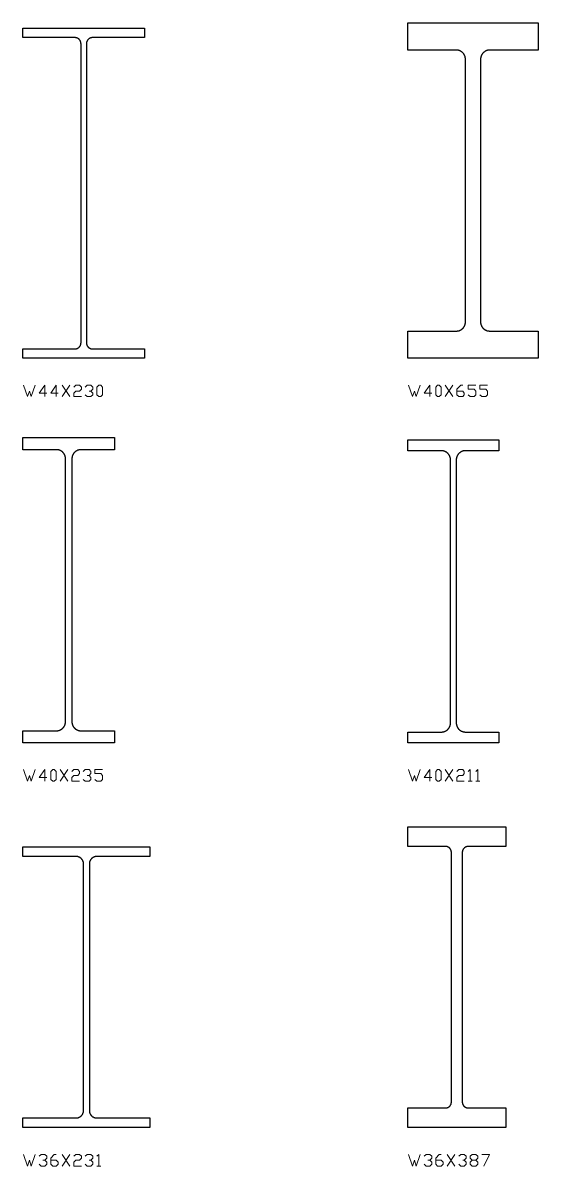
# Model space of a CAD drawing. Header units: inches. Extents: x 0 to 967, y -705 to 45.
# Drawn here: x 250 to 316.9, y -105 to 43.6 of the extents above; entities that cross this region are included whole.
import ezdxf

# ---------------------------------------------------------------- set-up
doc = ezdxf.new("R2010")
doc.units = ezdxf.units.IN
doc.header["$MEASUREMENT"] = 0
doc.layers.add('AISC_STEEL', color=7, linetype='Continuous')

msp = doc.modelspace()

# ---------------------------------------------------------------- linework, layer by layer
at = {"color": 3, "lineweight": 0}
for p, q in [((255.11, -4.98), (256.09, -3.49)), ((255.11, -3.49), (256.09, -4.98)), ((304.84, -4.98), (305.82, -3.49)), ((304.84, -3.49), (305.82, -4.98)), ((254.85, -54.97), (255.83, -53.47)), ((254.85, -53.47), (255.83, -54.97)), ((304.84, -54.97), (305.82, -53.47)), ((304.84, -53.47), (305.82, -54.97)), ((307.83, -54.97), (308.35, -54.97)), ((308.81, -54.97), (309.33, -54.97)), ((255.11, -105.01), (256.09, -103.51)), ((255.11, -103.51), (256.09, -105.01)), ((305.09, -105.01), (306.07, -103.51)), ((305.09, -103.51), (306.07, -105.01)), ((259.6, -105.01), (260.12, -105.01)), ((308.35, -104.23), (308.81, -104.23))]:
    msp.add_line(p, q, dxfattribs=at)
for points in [[(250.1, -3.49), (250.62, -4.98), (250.87, -4.26), (251.08, -4.98), (251.6, -3.49)], [(253.09, -4.52), (252.11, -4.52), (252.84, -3.49), (252.84, -4.98)], [(254.59, -4.52), (253.61, -4.52), (254.33, -3.49), (254.33, -4.98)], [(256.61, -3.74), (256.86, -3.49), (257.33, -3.49), (257.59, -3.74), (257.59, -4), (257.33, -4.26), (256.86, -4.26), (256.61, -4.52), (256.61, -4.98), (257.59, -4.98)], [(258.1, -3.74), (258.36, -3.49), (258.83, -3.49), (259.08, -3.74), (259.08, -4), (258.83, -4.26)], [(258.62, -4.26), (258.83, -4.26), (259.08, -4.52), (259.08, -4.73), (258.83, -4.98), (258.36, -4.98), (258.1, -4.73)], [(300.08, -3.49), (300.6, -4.98), (300.86, -4.26), (301.07, -4.98), (301.58, -3.49)], [(303.08, -4.52), (302.1, -4.52), (302.82, -3.49), (302.82, -4.98)], [(306.33, -4.26), (307.11, -4.26), (307.31, -4.52), (307.31, -4.73), (307.11, -4.98), (306.59, -4.98), (306.33, -4.73), (306.33, -4), (306.85, -3.49), (307.11, -3.49)], [(307.83, -4.73), (308.09, -4.98), (308.61, -4.98), (308.81, -4.73), (308.81, -4.26), (308.61, -4), (307.83, -4), (307.83, -3.49), (308.81, -3.49)], [(309.33, -4.73), (309.59, -4.98), (310.1, -4.98), (310.31, -4.73), (310.31, -4.26), (310.1, -4), (309.33, -4), (309.33, -3.49), (310.31, -3.49)], [(250.1, -53.47), (250.62, -54.97), (250.87, -54.25), (251.08, -54.97), (251.6, -53.47)], [(253.09, -54.51), (252.11, -54.51), (252.84, -53.47), (252.84, -54.97)], [(256.35, -53.73), (256.61, -53.47), (257.12, -53.47), (257.33, -53.73), (257.33, -53.99), (257.12, -54.25), (256.61, -54.25), (256.35, -54.51), (256.35, -54.97), (257.33, -54.97)], [(257.84, -53.73), (258.1, -53.47), (258.62, -53.47), (258.83, -53.73), (258.83, -53.99), (258.62, -54.25)], [(259.34, -54.76), (259.6, -54.97), (260.12, -54.97), (260.32, -54.76), (260.32, -54.25), (260.12, -53.99), (259.34, -53.99), (259.34, -53.47), (260.32, -53.47)], [(300.08, -53.47), (300.6, -54.97), (300.86, -54.25), (301.07, -54.97), (301.58, -53.47)], [(303.08, -54.51), (302.1, -54.51), (302.82, -53.47), (302.82, -54.97)], [(306.33, -53.73), (306.59, -53.47), (307.11, -53.47), (307.31, -53.73), (307.31, -53.99), (307.11, -54.25), (306.59, -54.25), (306.33, -54.51), (306.33, -54.97), (307.31, -54.97)], [(307.83, -53.73), (308.09, -53.47), (308.09, -54.97)], [(308.81, -53.73), (309.07, -53.47), (309.07, -54.97)], [(258.36, -54.25), (258.62, -54.25), (258.83, -54.51), (258.83, -54.76), (258.62, -54.97), (258.1, -54.97), (257.84, -54.76)], [(250.1, -103.51), (250.62, -105.01), (250.87, -104.23), (251.08, -105.01), (251.6, -103.51)], [(252.11, -103.72), (252.37, -103.51), (252.84, -103.51), (253.09, -103.72), (253.09, -103.97), (252.84, -104.23)], [(253.61, -104.23), (254.33, -104.23), (254.59, -104.49), (254.59, -104.75), (254.33, -105.01), (253.87, -105.01), (253.61, -104.75), (253.61, -103.97), (254.07, -103.51), (254.33, -103.51)], [(256.61, -103.72), (256.86, -103.51), (257.33, -103.51), (257.59, -103.72), (257.59, -103.97), (257.33, -104.23), (256.86, -104.23), (256.61, -104.49), (256.61, -105.01), (257.59, -105.01)], [(258.1, -103.72), (258.36, -103.51), (258.83, -103.51), (259.08, -103.72), (259.08, -103.97), (258.83, -104.23)], [(259.6, -103.72), (259.86, -103.51), (259.86, -105.01)], [(300.08, -103.51), (300.6, -105.01), (300.86, -104.23), (301.07, -105.01), (301.58, -103.51)], [(302.1, -103.72), (302.36, -103.51), (302.82, -103.51), (303.08, -103.72), (303.08, -103.97), (302.82, -104.23)], [(303.6, -104.23), (304.32, -104.23), (304.58, -104.49), (304.58, -104.75), (304.32, -105.01), (303.85, -105.01), (303.6, -104.75), (303.6, -103.97), (304.06, -103.51), (304.32, -103.51)], [(306.59, -103.72), (306.85, -103.51), (307.31, -103.51), (307.57, -103.72), (307.57, -103.97), (307.31, -104.23)], [(309.59, -103.51), (310.57, -103.51), (309.84, -105.01)], [(252.58, -104.23), (252.84, -104.23), (253.09, -104.49), (253.09, -104.75), (252.84, -105.01), (252.37, -105.01), (252.11, -104.75)], [(258.62, -104.23), (258.83, -104.23), (259.08, -104.49), (259.08, -104.75), (258.83, -105.01), (258.36, -105.01), (258.1, -104.75)], [(302.56, -104.23), (302.82, -104.23), (303.08, -104.49), (303.08, -104.75), (302.82, -105.01), (302.36, -105.01), (302.1, -104.75)], [(307.11, -104.23), (307.31, -104.23), (307.57, -104.49), (307.57, -104.75), (307.31, -105.01), (306.85, -105.01), (306.59, -104.75)]]:
    msp.add_lwpolyline(points, dxfattribs=at)
for points in [[(259.86, -4.98), (259.86, -4.98), (260.12, -4.98), (260.32, -4.73), (260.32, -3.74), (260.12, -3.49), (259.86, -3.49), (259.6, -3.74), (259.6, -4.73)], [(303.85, -4.98), (303.85, -4.98), (304.06, -4.98), (304.32, -4.73), (304.32, -3.74), (304.06, -3.49), (303.85, -3.49), (303.6, -3.74), (303.6, -4.73)], [(253.87, -54.97), (253.87, -54.97), (254.07, -54.97), (254.33, -54.76), (254.33, -53.73), (254.07, -53.47), (253.87, -53.47), (253.61, -53.73), (253.61, -54.76)], [(303.85, -54.97), (303.85, -54.97), (304.06, -54.97), (304.32, -54.76), (304.32, -53.73), (304.06, -53.47), (303.85, -53.47), (303.6, -53.73), (303.6, -54.76)], [(308.81, -104.23), (309.07, -104.49), (309.07, -104.75), (308.81, -105.01), (308.35, -105.01), (308.09, -104.75), (308.09, -104.49), (308.35, -104.23), (308.09, -103.97), (308.09, -103.72), (308.35, -103.51), (308.81, -103.51), (309.07, -103.72), (309.07, -103.97)]]:
    msp.add_lwpolyline(points, close=True, dxfattribs=at)
at = {"layer": 'AISC_STEEL'}
for points in [[(316.9, 43.6), (316.9, 40.06), (310.62, 40.06), (310.59, 40.06), (310.56, 40.06), (310.53, 40.06), (310.5, 40.05), (310.47, 40.05), (310.44, 40.05), (310.41, 40.04), (310.38, 40.04), (310.35, 40.03), (310.32, 40.02), (310.29, 40.01), (310.26, 40.01), (310.23, 40), (310.21, 39.99), (310.18, 39.98), (310.15, 39.96), (310.12, 39.95), (310.1, 39.94), (310.07, 39.93), (310.04, 39.91), (310.02, 39.9), (309.99, 39.88), (309.97, 39.87), (309.94, 39.85), (309.92, 39.83), (309.89, 39.81), (309.87, 39.79), (309.85, 39.78), (309.82, 39.76), (309.8, 39.74), (309.78, 39.71), (309.76, 39.69), (309.74, 39.67), (309.72, 39.65), (309.7, 39.63), (309.68, 39.6), (309.66, 39.58), (309.65, 39.55), (309.63, 39.53), (309.61, 39.5), (309.6, 39.48), (309.58, 39.45), (309.57, 39.43), (309.56, 39.4), (309.54, 39.37), (309.53, 39.35), (309.52, 39.32), (309.51, 39.29), (309.5, 39.26), (309.49, 39.23), (309.48, 39.2), (309.47, 39.18), (309.47, 39.15), (309.46, 39.12), (309.45, 39.09), (309.45, 39.06), (309.44, 39.03), (309.44, 39), (309.44, 38.97), (309.44, 38.94), (309.44, 38.91), (309.44, 38.88), (309.44, 4.72), (309.44, 4.69), (309.44, 4.66), (309.44, 4.63), (309.44, 4.6), (309.44, 4.57), (309.45, 4.54), (309.45, 4.51), (309.46, 4.48), (309.47, 4.45), (309.47, 4.42), (309.48, 4.4), (309.49, 4.37), (309.5, 4.34), (309.51, 4.31), (309.52, 4.28), (309.53, 4.25), (309.54, 4.23), (309.56, 4.2), (309.57, 4.17), (309.58, 4.15), (309.6, 4.12), (309.61, 4.1), (309.63, 4.07), (309.65, 4.05), (309.66, 4.02), (309.68, 4), (309.7, 3.97), (309.72, 3.95), (309.74, 3.93), (309.76, 3.91), (309.78, 3.89), (309.8, 3.86), (309.82, 3.84), (309.85, 3.82), (309.87, 3.81), (309.89, 3.79), (309.92, 3.77), (309.94, 3.75), (309.97, 3.73), (309.99, 3.72), (310.02, 3.7), (310.04, 3.69), (310.07, 3.67), (310.1, 3.66), (310.12, 3.65), (310.15, 3.64), (310.18, 3.62), (310.21, 3.61), (310.23, 3.6), (310.26, 3.59), (310.29, 3.59), (310.32, 3.58), (310.35, 3.57), (310.38, 3.56), (310.41, 3.56), (310.44, 3.55), (310.47, 3.55), (310.5, 3.55), (310.53, 3.54), (310.56, 3.54), (310.59, 3.54), (310.62, 3.54), (316.9, 3.54), (316.9, 0), (308.45, 0), (300, 0), (300, 3.54), (306.29, 3.54), (306.31, 3.54), (306.34, 3.54), (306.37, 3.54), (306.4, 3.55), (306.43, 3.55), (306.46, 3.55), (306.49, 3.56), (306.52, 3.56), (306.55, 3.57), (306.58, 3.58), (306.61, 3.59), (306.64, 3.59), (306.67, 3.6), (306.69, 3.61), (306.72, 3.62), (306.75, 3.64), (306.78, 3.65), (306.8, 3.66), (306.83, 3.67), (306.86, 3.69), (306.88, 3.7), (306.91, 3.72), (306.93, 3.73), (306.96, 3.75), (306.98, 3.77), (307.01, 3.79), (307.03, 3.81), (307.05, 3.82), (307.08, 3.84), (307.1, 3.86), (307.12, 3.89), (307.14, 3.91), (307.16, 3.93), (307.18, 3.95), (307.2, 3.97), (307.22, 4), (307.24, 4.02), (307.25, 4.05), (307.27, 4.07), (307.29, 4.1), (307.3, 4.12), (307.32, 4.15), (307.33, 4.17), (307.34, 4.2), (307.36, 4.23), (307.37, 4.25), (307.38, 4.28), (307.39, 4.31), (307.4, 4.34), (307.41, 4.37), (307.42, 4.4), (307.43, 4.42), (307.43, 4.45), (307.44, 4.48), (307.45, 4.51), (307.45, 4.54), (307.46, 4.57), (307.46, 4.6), (307.46, 4.63), (307.46, 4.66), (307.46, 4.69), (307.46, 4.72), (307.46, 38.88), (307.46, 38.91), (307.46, 38.94), (307.46, 38.97), (307.46, 39), (307.46, 39.03), (307.45, 39.06), (307.45, 39.09), (307.44, 39.12), (307.43, 39.15), (307.43, 39.18), (307.42, 39.2), (307.41, 39.23), (307.4, 39.26), (307.39, 39.29), (307.38, 39.32), (307.37, 39.35), (307.36, 39.37), (307.34, 39.4), (307.33, 39.43), (307.32, 39.45), (307.3, 39.48), (307.29, 39.5), (307.27, 39.53), (307.25, 39.55), (307.24, 39.58), (307.22, 39.6), (307.2, 39.63), (307.18, 39.65), (307.16, 39.67), (307.14, 39.69), (307.12, 39.71), (307.1, 39.74), (307.08, 39.76), (307.05, 39.78), (307.03, 39.79), (307.01, 39.81), (306.98, 39.83), (306.96, 39.85), (306.93, 39.87), (306.91, 39.88), (306.88, 39.9), (306.86, 39.91), (306.83, 39.93), (306.8, 39.94), (306.78, 39.95), (306.75, 39.96), (306.72, 39.98), (306.69, 39.99), (306.67, 40), (306.64, 40.01), (306.61, 40.01), (306.58, 40.02), (306.55, 40.03), (306.52, 40.04), (306.49, 40.04), (306.46, 40.05), (306.43, 40.05), (306.4, 40.05), (306.37, 40.06), (306.34, 40.06), (306.31, 40.06), (306.29, 40.06), (300, 40.06), (300, 43.6), (308.45, 43.6)], [(265.8, 42.9), (265.8, 41.68), (259.05, 41.68), (259.02, 41.68), (258.99, 41.68), (258.96, 41.68), (258.93, 41.67), (258.9, 41.67), (258.87, 41.66), (258.84, 41.65), (258.81, 41.64), (258.78, 41.64), (258.76, 41.63), (258.73, 41.61), (258.7, 41.6), (258.68, 41.59), (258.65, 41.57), (258.62, 41.56), (258.6, 41.54), (258.58, 41.53), (258.55, 41.51), (258.53, 41.49), (258.51, 41.47), (258.49, 41.45), (258.47, 41.43), (258.45, 41.41), (258.43, 41.38), (258.41, 41.36), (258.39, 41.34), (258.38, 41.31), (258.36, 41.28), (258.35, 41.26), (258.33, 41.23), (258.32, 41.21), (258.31, 41.18), (258.3, 41.15), (258.29, 41.12), (258.28, 41.09), (258.27, 41.07), (258.27, 41.04), (258.26, 41.01), (258.26, 40.98), (258.26, 40.95), (258.26, 40.92), (258.25, 40.89), (258.25, 2.01), (258.26, 1.98), (258.26, 1.95), (258.26, 1.92), (258.26, 1.89), (258.27, 1.86), (258.27, 1.83), (258.28, 1.81), (258.29, 1.78), (258.3, 1.75), (258.31, 1.72), (258.32, 1.69), (258.33, 1.67), (258.35, 1.64), (258.36, 1.61), (258.38, 1.59), (258.39, 1.56), (258.41, 1.54), (258.43, 1.52), (258.45, 1.49), (258.47, 1.47), (258.49, 1.45), (258.51, 1.43), (258.53, 1.41), (258.55, 1.39), (258.58, 1.37), (258.6, 1.36), (258.62, 1.34), (258.65, 1.33), (258.68, 1.31), (258.7, 1.3), (258.73, 1.29), (258.76, 1.27), (258.78, 1.26), (258.81, 1.26), (258.84, 1.25), (258.87, 1.24), (258.9, 1.23), (258.93, 1.23), (258.96, 1.22), (258.99, 1.22), (259.02, 1.22), (259.05, 1.22), (265.8, 1.22), (265.8, 0), (257.9, 0), (250, 0), (250, 1.22), (256.75, 1.22), (256.78, 1.22), (256.81, 1.22), (256.84, 1.22), (256.87, 1.23), (256.9, 1.23), (256.93, 1.24), (256.96, 1.25), (256.99, 1.26), (257.02, 1.26), (257.04, 1.27), (257.07, 1.29), (257.1, 1.3), (257.12, 1.31), (257.15, 1.33), (257.18, 1.34), (257.2, 1.36), (257.22, 1.37), (257.25, 1.39), (257.27, 1.41), (257.29, 1.43), (257.31, 1.45), (257.33, 1.47), (257.35, 1.49), (257.37, 1.52), (257.39, 1.54), (257.41, 1.56), (257.42, 1.59), (257.44, 1.61), (257.45, 1.64), (257.47, 1.67), (257.48, 1.69), (257.49, 1.72), (257.5, 1.75), (257.51, 1.78), (257.52, 1.81), (257.53, 1.83), (257.53, 1.86), (257.54, 1.89), (257.54, 1.92), (257.54, 1.95), (257.54, 1.98), (257.55, 2.01), (257.55, 40.89), (257.54, 40.92), (257.54, 40.95), (257.54, 40.98), (257.54, 41.01), (257.53, 41.04), (257.53, 41.07), (257.52, 41.09), (257.51, 41.12), (257.5, 41.15), (257.49, 41.18), (257.48, 41.21), (257.47, 41.23), (257.45, 41.26), (257.44, 41.28), (257.42, 41.31), (257.41, 41.34), (257.39, 41.36), (257.37, 41.38), (257.35, 41.41), (257.33, 41.43), (257.31, 41.45), (257.29, 41.47), (257.27, 41.49), (257.25, 41.51), (257.22, 41.53), (257.2, 41.54), (257.18, 41.56), (257.15, 41.57), (257.12, 41.59), (257.1, 41.6), (257.07, 41.61), (257.04, 41.63), (257.02, 41.64), (256.99, 41.64), (256.96, 41.65), (256.93, 41.66), (256.9, 41.67), (256.87, 41.67), (256.84, 41.68), (256.81, 41.68), (256.78, 41.68), (256.75, 41.68), (250, 41.68), (250, 42.9), (257.9, 42.9)], [(261.9, -10.3), (261.9, -11.88), (257.55, -11.88), (257.52, -11.88), (257.49, -11.88), (257.46, -11.88), (257.43, -11.89), (257.4, -11.89), (257.37, -11.89), (257.34, -11.9), (257.31, -11.9), (257.28, -11.91), (257.25, -11.92), (257.22, -11.93), (257.19, -11.93), (257.16, -11.94), (257.14, -11.95), (257.11, -11.96), (257.08, -11.98), (257.05, -11.99), (257.03, -12), (257, -12.01), (256.97, -12.03), (256.95, -12.04), (256.92, -12.06), (256.9, -12.07), (256.87, -12.09), (256.85, -12.11), (256.82, -12.13), (256.8, -12.15), (256.78, -12.16), (256.75, -12.18), (256.73, -12.2), (256.71, -12.23), (256.69, -12.25), (256.67, -12.27), (256.65, -12.29), (256.63, -12.31), (256.61, -12.34), (256.59, -12.36), (256.58, -12.39), (256.56, -12.41), (256.54, -12.44), (256.53, -12.46), (256.51, -12.49), (256.5, -12.51), (256.49, -12.54), (256.47, -12.57), (256.46, -12.59), (256.45, -12.62), (256.44, -12.65), (256.43, -12.68), (256.42, -12.71), (256.41, -12.74), (256.4, -12.76), (256.4, -12.79), (256.39, -12.82), (256.38, -12.85), (256.38, -12.88), (256.37, -12.91), (256.37, -12.94), (256.37, -12.97), (256.37, -13), (256.37, -13.03), (256.37, -13.06), (256.37, -47.24), (256.37, -47.27), (256.37, -47.3), (256.37, -47.33), (256.37, -47.36), (256.37, -47.39), (256.38, -47.42), (256.38, -47.45), (256.39, -47.48), (256.4, -47.51), (256.4, -47.54), (256.41, -47.56), (256.42, -47.59), (256.43, -47.62), (256.44, -47.65), (256.45, -47.68), (256.46, -47.71), (256.47, -47.73), (256.49, -47.76), (256.5, -47.79), (256.51, -47.81), (256.53, -47.84), (256.54, -47.86), (256.56, -47.89), (256.58, -47.91), (256.59, -47.94), (256.61, -47.96), (256.63, -47.99), (256.65, -48.01), (256.67, -48.03), (256.69, -48.05), (256.71, -48.07), (256.73, -48.1), (256.75, -48.12), (256.78, -48.14), (256.8, -48.15), (256.82, -48.17), (256.85, -48.19), (256.87, -48.21), (256.9, -48.23), (256.92, -48.24), (256.95, -48.26), (256.97, -48.27), (257, -48.29), (257.03, -48.3), (257.05, -48.31), (257.08, -48.32), (257.11, -48.34), (257.14, -48.35), (257.16, -48.36), (257.19, -48.37), (257.22, -48.37), (257.25, -48.38), (257.28, -48.39), (257.31, -48.4), (257.34, -48.4), (257.37, -48.41), (257.4, -48.41), (257.43, -48.41), (257.46, -48.42), (257.49, -48.42), (257.52, -48.42), (257.55, -48.42), (261.9, -48.42), (261.9, -50), (255.95, -50), (250, -50), (250, -48.42), (254.35, -48.42), (254.38, -48.42), (254.41, -48.42), (254.44, -48.42), (254.47, -48.41), (254.5, -48.41), (254.53, -48.41), (254.56, -48.4), (254.59, -48.4), (254.62, -48.39), (254.65, -48.38), (254.68, -48.37), (254.71, -48.37), (254.74, -48.36), (254.76, -48.35), (254.79, -48.34), (254.82, -48.32), (254.85, -48.31), (254.87, -48.3), (254.9, -48.29), (254.93, -48.27), (254.95, -48.26), (254.98, -48.24), (255, -48.23), (255.03, -48.21), (255.05, -48.19), (255.08, -48.17), (255.1, -48.15), (255.12, -48.14), (255.15, -48.12), (255.17, -48.1), (255.19, -48.07), (255.21, -48.05), (255.23, -48.03), (255.25, -48.01), (255.27, -47.99), (255.29, -47.96), (255.31, -47.94), (255.32, -47.91), (255.34, -47.89), (255.36, -47.86), (255.37, -47.84), (255.39, -47.81), (255.4, -47.79), (255.41, -47.76), (255.43, -47.73), (255.44, -47.71), (255.45, -47.68), (255.46, -47.65), (255.47, -47.62), (255.48, -47.59), (255.49, -47.56), (255.5, -47.54), (255.5, -47.51), (255.51, -47.48), (255.52, -47.45), (255.52, -47.42), (255.53, -47.39), (255.53, -47.36), (255.53, -47.33), (255.53, -47.3), (255.53, -47.27), (255.53, -47.24), (255.53, -13.06), (255.53, -13.03), (255.53, -13), (255.53, -12.97), (255.53, -12.94), (255.53, -12.91), (255.52, -12.88), (255.52, -12.85), (255.51, -12.82), (255.5, -12.79), (255.5, -12.76), (255.49, -12.74), (255.48, -12.71), (255.47, -12.68), (255.46, -12.65), (255.45, -12.62), (255.44, -12.59), (255.43, -12.57), (255.41, -12.54), (255.4, -12.51), (255.39, -12.49), (255.37, -12.46), (255.36, -12.44), (255.34, -12.41), (255.32, -12.39), (255.31, -12.36), (255.29, -12.34), (255.27, -12.31), (255.25, -12.29), (255.23, -12.27), (255.21, -12.25), (255.19, -12.23), (255.17, -12.2), (255.15, -12.18), (255.12, -12.16), (255.1, -12.15), (255.08, -12.13), (255.05, -12.11), (255.03, -12.09), (255, -12.07), (254.98, -12.06), (254.95, -12.04), (254.93, -12.03), (254.9, -12.01), (254.87, -12), (254.85, -11.99), (254.82, -11.98), (254.79, -11.96), (254.76, -11.95), (254.74, -11.94), (254.71, -11.93), (254.68, -11.93), (254.65, -11.92), (254.62, -11.91), (254.59, -11.9), (254.56, -11.9), (254.53, -11.89), (254.5, -11.89), (254.47, -11.89), (254.44, -11.88), (254.41, -11.88), (254.38, -11.88), (254.35, -11.88), (250, -11.88), (250, -10.3), (255.95, -10.3)], [(311.8, -10.6), (311.8, -12.02), (307.45, -12.02), (307.43, -12.02), (307.4, -12.02), (307.37, -12.02), (307.34, -12.03), (307.31, -12.03), (307.28, -12.03), (307.25, -12.04), (307.22, -12.04), (307.19, -12.05), (307.16, -12.06), (307.13, -12.07), (307.1, -12.07), (307.07, -12.08), (307.05, -12.09), (307.02, -12.1), (306.99, -12.12), (306.96, -12.13), (306.94, -12.14), (306.91, -12.15), (306.88, -12.17), (306.86, -12.18), (306.83, -12.2), (306.81, -12.21), (306.78, -12.23), (306.76, -12.25), (306.73, -12.27), (306.71, -12.29), (306.69, -12.3), (306.66, -12.32), (306.64, -12.34), (306.62, -12.37), (306.6, -12.39), (306.58, -12.41), (306.56, -12.43), (306.54, -12.45), (306.52, -12.48), (306.5, -12.5), (306.49, -12.53), (306.47, -12.55), (306.45, -12.58), (306.44, -12.6), (306.42, -12.63), (306.41, -12.65), (306.4, -12.68), (306.38, -12.71), (306.37, -12.73), (306.36, -12.76), (306.35, -12.79), (306.34, -12.82), (306.33, -12.85), (306.32, -12.88), (306.31, -12.9), (306.31, -12.93), (306.3, -12.96), (306.29, -12.99), (306.29, -13.02), (306.28, -13.05), (306.28, -13.08), (306.28, -13.11), (306.28, -13.14), (306.28, -13.17), (306.27, -13.2), (306.27, -47.4), (306.28, -47.43), (306.28, -47.46), (306.28, -47.49), (306.28, -47.52), (306.28, -47.55), (306.29, -47.58), (306.29, -47.61), (306.3, -47.64), (306.31, -47.67), (306.31, -47.7), (306.32, -47.72), (306.33, -47.75), (306.34, -47.78), (306.35, -47.81), (306.36, -47.84), (306.37, -47.87), (306.38, -47.89), (306.4, -47.92), (306.41, -47.95), (306.42, -47.97), (306.44, -48), (306.45, -48.02), (306.47, -48.05), (306.49, -48.07), (306.5, -48.1), (306.52, -48.12), (306.54, -48.15), (306.56, -48.17), (306.58, -48.19), (306.6, -48.21), (306.62, -48.23), (306.64, -48.26), (306.66, -48.28), (306.69, -48.3), (306.71, -48.31), (306.73, -48.33), (306.76, -48.35), (306.78, -48.37), (306.81, -48.39), (306.83, -48.4), (306.86, -48.42), (306.88, -48.43), (306.91, -48.45), (306.94, -48.46), (306.96, -48.47), (306.99, -48.48), (307.02, -48.5), (307.05, -48.51), (307.07, -48.52), (307.1, -48.53), (307.13, -48.53), (307.16, -48.54), (307.19, -48.55), (307.22, -48.56), (307.25, -48.56), (307.28, -48.57), (307.31, -48.57), (307.34, -48.57), (307.37, -48.58), (307.4, -48.58), (307.43, -48.58), (307.45, -48.58), (311.8, -48.58), (311.8, -50), (305.9, -50), (300, -50), (300, -48.58), (304.35, -48.58), (304.37, -48.58), (304.4, -48.58), (304.43, -48.58), (304.46, -48.57), (304.49, -48.57), (304.52, -48.57), (304.55, -48.56), (304.58, -48.56), (304.61, -48.55), (304.64, -48.54), (304.67, -48.53), (304.7, -48.53), (304.73, -48.52), (304.75, -48.51), (304.78, -48.5), (304.81, -48.48), (304.84, -48.47), (304.86, -48.46), (304.89, -48.45), (304.92, -48.43), (304.94, -48.42), (304.97, -48.4), (304.99, -48.39), (305.02, -48.37), (305.04, -48.35), (305.07, -48.33), (305.09, -48.31), (305.11, -48.3), (305.14, -48.28), (305.16, -48.26), (305.18, -48.23), (305.2, -48.21), (305.22, -48.19), (305.24, -48.17), (305.26, -48.15), (305.28, -48.12), (305.3, -48.1), (305.31, -48.07), (305.33, -48.05), (305.35, -48.02), (305.36, -48), (305.38, -47.97), (305.39, -47.95), (305.4, -47.92), (305.42, -47.89), (305.43, -47.87), (305.44, -47.84), (305.45, -47.81), (305.46, -47.78), (305.47, -47.75), (305.48, -47.72), (305.49, -47.7), (305.49, -47.67), (305.5, -47.64), (305.51, -47.61), (305.51, -47.58), (305.52, -47.55), (305.52, -47.52), (305.52, -47.49), (305.52, -47.46), (305.52, -47.43), (305.52, -47.4), (305.52, -13.2), (305.52, -13.17), (305.52, -13.14), (305.52, -13.11), (305.52, -13.08), (305.52, -13.05), (305.51, -13.02), (305.51, -12.99), (305.5, -12.96), (305.49, -12.93), (305.49, -12.9), (305.48, -12.88), (305.47, -12.85), (305.46, -12.82), (305.45, -12.79), (305.44, -12.76), (305.43, -12.73), (305.42, -12.71), (305.4, -12.68), (305.39, -12.65), (305.38, -12.63), (305.36, -12.6), (305.35, -12.58), (305.33, -12.55), (305.31, -12.53), (305.3, -12.5), (305.28, -12.48), (305.26, -12.45), (305.24, -12.43), (305.22, -12.41), (305.2, -12.39), (305.18, -12.37), (305.16, -12.34), (305.14, -12.32), (305.11, -12.3), (305.09, -12.29), (305.07, -12.27), (305.04, -12.25), (305.02, -12.23), (304.99, -12.21), (304.97, -12.2), (304.94, -12.18), (304.92, -12.17), (304.89, -12.15), (304.86, -12.14), (304.84, -12.13), (304.81, -12.12), (304.78, -12.1), (304.75, -12.09), (304.73, -12.08), (304.7, -12.07), (304.67, -12.07), (304.64, -12.06), (304.61, -12.05), (304.58, -12.04), (304.55, -12.04), (304.52, -12.03), (304.49, -12.03), (304.46, -12.03), (304.43, -12.02), (304.4, -12.02), (304.37, -12.02), (304.35, -12.02), (300, -12.02), (300, -10.6), (305.9, -10.6)], [(312.7, -60.9), (312.7, -63.46), (307.81, -63.46), (307.78, -63.46), (307.75, -63.46), (307.72, -63.47), (307.69, -63.47), (307.66, -63.47), (307.63, -63.48), (307.61, -63.49), (307.58, -63.5), (307.55, -63.51), (307.52, -63.52), (307.5, -63.53), (307.47, -63.54), (307.44, -63.56), (307.42, -63.57), (307.39, -63.59), (307.37, -63.6), (307.35, -63.62), (307.32, -63.64), (307.3, -63.66), (307.28, -63.68), (307.26, -63.7), (307.24, -63.72), (307.22, -63.75), (307.2, -63.77), (307.19, -63.79), (307.17, -63.82), (307.16, -63.84), (307.14, -63.87), (307.13, -63.9), (307.12, -63.92), (307.11, -63.95), (307.1, -63.98), (307.09, -64.01), (307.08, -64.03), (307.07, -64.06), (307.07, -64.09), (307.07, -64.12), (307.06, -64.15), (307.06, -64.18), (307.06, -64.21), (307.06, -96.69), (307.06, -96.72), (307.06, -96.75), (307.07, -96.78), (307.07, -96.81), (307.07, -96.84), (307.08, -96.87), (307.09, -96.89), (307.1, -96.92), (307.11, -96.95), (307.12, -96.98), (307.13, -97), (307.14, -97.03), (307.16, -97.06), (307.17, -97.08), (307.19, -97.11), (307.2, -97.13), (307.22, -97.15), (307.24, -97.18), (307.26, -97.2), (307.28, -97.22), (307.3, -97.24), (307.32, -97.26), (307.35, -97.28), (307.37, -97.3), (307.39, -97.31), (307.42, -97.33), (307.44, -97.34), (307.47, -97.36), (307.5, -97.37), (307.52, -97.38), (307.55, -97.39), (307.58, -97.4), (307.61, -97.41), (307.63, -97.42), (307.66, -97.43), (307.69, -97.43), (307.72, -97.43), (307.75, -97.44), (307.78, -97.44), (307.81, -97.44), (312.7, -97.44), (312.7, -100), (306.35, -100), (300, -100), (300, -97.44), (304.89, -97.44), (304.92, -97.44), (304.95, -97.44), (304.98, -97.43), (305.01, -97.43), (305.04, -97.43), (305.07, -97.42), (305.09, -97.41), (305.12, -97.4), (305.15, -97.39), (305.18, -97.38), (305.2, -97.37), (305.23, -97.36), (305.26, -97.34), (305.28, -97.33), (305.31, -97.31), (305.33, -97.3), (305.35, -97.28), (305.38, -97.26), (305.4, -97.24), (305.42, -97.22), (305.44, -97.2), (305.46, -97.18), (305.48, -97.15), (305.5, -97.13), (305.51, -97.11), (305.53, -97.08), (305.54, -97.06), (305.56, -97.03), (305.57, -97), (305.58, -96.98), (305.59, -96.95), (305.6, -96.92), (305.61, -96.89), (305.62, -96.87), (305.63, -96.84), (305.63, -96.81), (305.63, -96.78), (305.64, -96.75), (305.64, -96.72), (305.64, -96.69), (305.64, -64.21), (305.64, -64.18), (305.64, -64.15), (305.63, -64.12), (305.63, -64.09), (305.63, -64.06), (305.62, -64.03), (305.61, -64.01), (305.6, -63.98), (305.59, -63.95), (305.58, -63.92), (305.57, -63.9), (305.56, -63.87), (305.54, -63.84), (305.53, -63.82), (305.51, -63.79), (305.5, -63.77), (305.48, -63.75), (305.46, -63.72), (305.44, -63.7), (305.42, -63.68), (305.4, -63.66), (305.38, -63.64), (305.35, -63.62), (305.33, -63.6), (305.31, -63.59), (305.28, -63.57), (305.26, -63.56), (305.23, -63.54), (305.2, -63.53), (305.18, -63.52), (305.15, -63.51), (305.12, -63.5), (305.09, -63.49), (305.07, -63.48), (305.04, -63.47), (305.01, -63.47), (304.98, -63.47), (304.95, -63.46), (304.92, -63.46), (304.89, -63.46), (300, -63.46), (300, -60.9), (306.35, -60.9)], [(266.5, -63.5), (266.5, -64.76), (259.58, -64.76), (259.55, -64.76), (259.52, -64.76), (259.49, -64.76), (259.46, -64.77), (259.43, -64.77), (259.4, -64.78), (259.37, -64.78), (259.34, -64.79), (259.31, -64.8), (259.29, -64.81), (259.26, -64.82), (259.23, -64.83), (259.2, -64.84), (259.18, -64.85), (259.15, -64.86), (259.12, -64.88), (259.1, -64.89), (259.07, -64.91), (259.05, -64.92), (259.02, -64.94), (259, -64.96), (258.97, -64.98), (258.95, -65), (258.93, -65.02), (258.91, -65.04), (258.89, -65.06), (258.87, -65.08), (258.85, -65.1), (258.83, -65.13), (258.81, -65.15), (258.79, -65.18), (258.78, -65.2), (258.76, -65.23), (258.75, -65.25), (258.73, -65.28), (258.72, -65.31), (258.71, -65.33), (258.7, -65.36), (258.69, -65.39), (258.68, -65.42), (258.67, -65.44), (258.66, -65.47), (258.65, -65.5), (258.65, -65.53), (258.64, -65.56), (258.64, -65.59), (258.63, -65.62), (258.63, -65.65), (258.63, -65.68), (258.63, -65.71), (258.63, -97.79), (258.63, -97.82), (258.63, -97.85), (258.63, -97.88), (258.64, -97.91), (258.64, -97.94), (258.65, -97.97), (258.65, -98), (258.66, -98.03), (258.67, -98.06), (258.68, -98.08), (258.69, -98.11), (258.7, -98.14), (258.71, -98.17), (258.72, -98.19), (258.73, -98.22), (258.75, -98.25), (258.76, -98.27), (258.78, -98.3), (258.79, -98.32), (258.81, -98.35), (258.83, -98.37), (258.85, -98.4), (258.87, -98.42), (258.89, -98.44), (258.91, -98.46), (258.93, -98.48), (258.95, -98.5), (258.97, -98.52), (259, -98.54), (259.02, -98.56), (259.05, -98.58), (259.07, -98.59), (259.1, -98.61), (259.12, -98.62), (259.15, -98.64), (259.18, -98.65), (259.2, -98.66), (259.23, -98.67), (259.26, -98.68), (259.29, -98.69), (259.31, -98.7), (259.34, -98.71), (259.37, -98.72), (259.4, -98.72), (259.43, -98.73), (259.46, -98.73), (259.49, -98.74), (259.52, -98.74), (259.55, -98.74), (259.58, -98.74), (266.5, -98.74), (266.5, -100), (258.25, -100), (250, -100), (250, -98.74), (256.92, -98.74), (256.95, -98.74), (256.98, -98.74), (257.01, -98.74), (257.04, -98.73), (257.07, -98.73), (257.1, -98.72), (257.13, -98.72), (257.16, -98.71), (257.19, -98.7), (257.21, -98.69), (257.24, -98.68), (257.27, -98.67), (257.3, -98.66), (257.32, -98.65), (257.35, -98.64), (257.38, -98.62), (257.4, -98.61), (257.43, -98.59), (257.45, -98.58), (257.48, -98.56), (257.5, -98.54), (257.53, -98.52), (257.55, -98.5), (257.57, -98.48), (257.59, -98.46), (257.61, -98.44), (257.63, -98.42), (257.65, -98.4), (257.67, -98.37), (257.69, -98.35), (257.71, -98.32), (257.72, -98.3), (257.74, -98.27), (257.75, -98.25), (257.77, -98.22), (257.78, -98.19), (257.79, -98.17), (257.8, -98.14), (257.81, -98.11), (257.82, -98.08), (257.83, -98.06), (257.84, -98.03), (257.85, -98), (257.85, -97.97), (257.86, -97.94), (257.86, -97.91), (257.87, -97.88), (257.87, -97.85), (257.87, -97.82), (257.87, -97.79), (257.87, -65.71), (257.87, -65.68), (257.87, -65.65), (257.87, -65.62), (257.86, -65.59), (257.86, -65.56), (257.85, -65.53), (257.85, -65.5), (257.84, -65.47), (257.83, -65.44), (257.82, -65.42), (257.81, -65.39), (257.8, -65.36), (257.79, -65.33), (257.78, -65.31), (257.77, -65.28), (257.75, -65.25), (257.74, -65.23), (257.72, -65.2), (257.71, -65.18), (257.69, -65.15), (257.67, -65.13), (257.65, -65.1), (257.63, -65.08), (257.61, -65.06), (257.59, -65.04), (257.57, -65.02), (257.55, -65), (257.53, -64.98), (257.5, -64.96), (257.48, -64.94), (257.45, -64.92), (257.43, -64.91), (257.4, -64.89), (257.38, -64.88), (257.35, -64.86), (257.32, -64.85), (257.3, -64.84), (257.27, -64.83), (257.24, -64.82), (257.21, -64.81), (257.19, -64.8), (257.16, -64.79), (257.13, -64.78), (257.1, -64.78), (257.07, -64.77), (257.04, -64.77), (257.01, -64.76), (256.98, -64.76), (256.95, -64.76), (256.92, -64.76), (250, -64.76), (250, -63.5), (258.25, -63.5)]]:
    msp.add_lwpolyline(points, close=True, dxfattribs=at)

doc.saveas('drawing.dxf')
